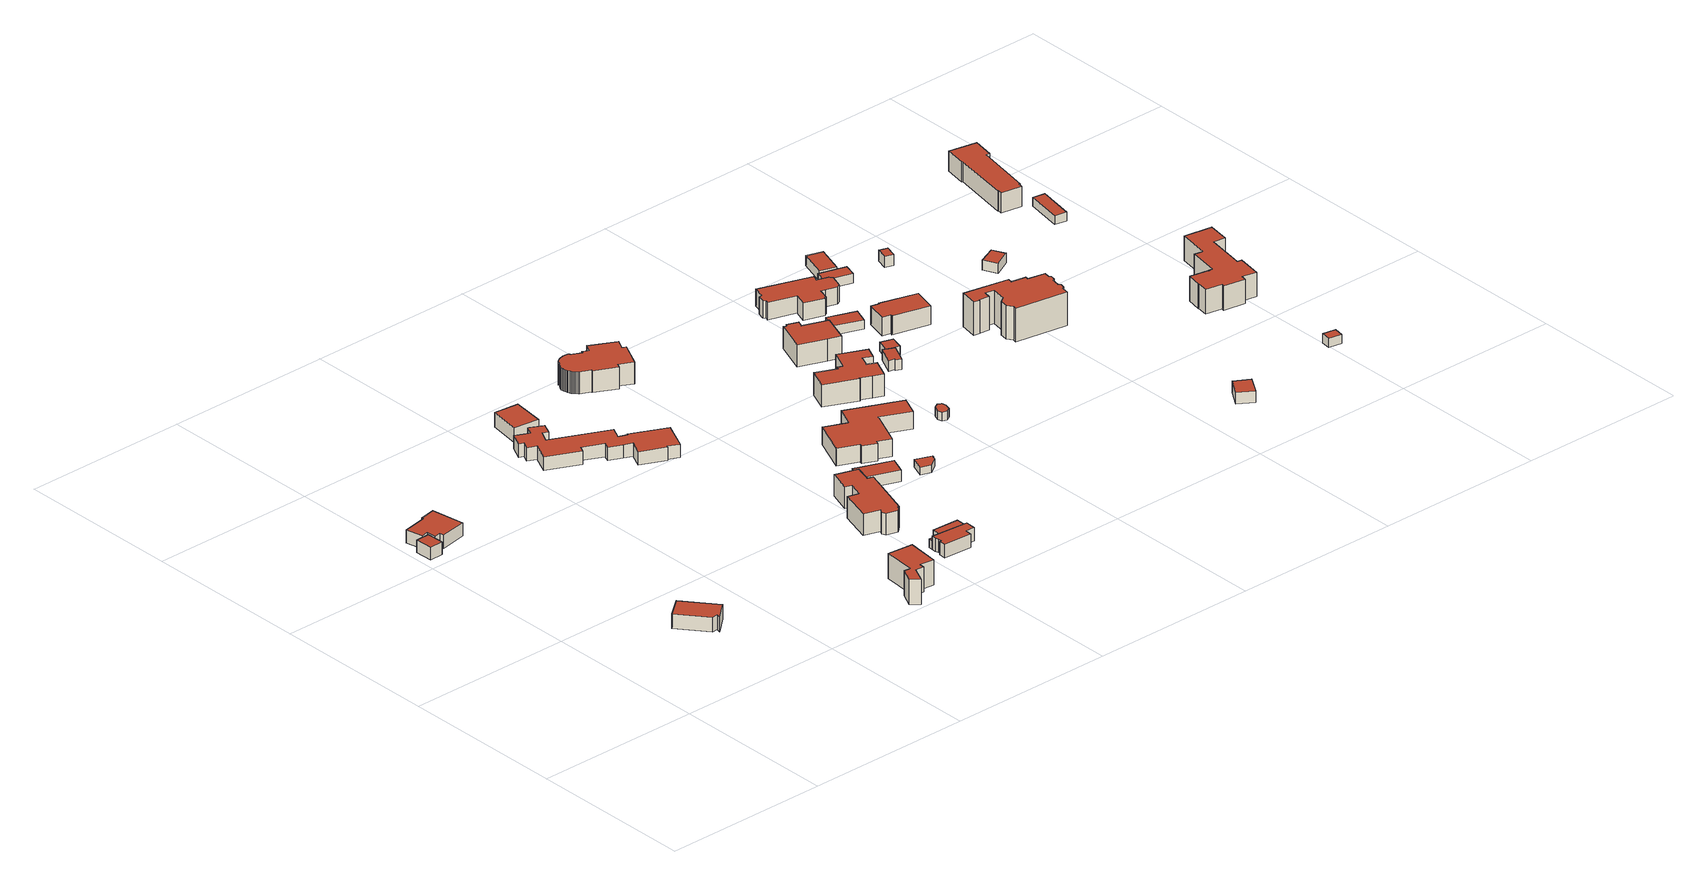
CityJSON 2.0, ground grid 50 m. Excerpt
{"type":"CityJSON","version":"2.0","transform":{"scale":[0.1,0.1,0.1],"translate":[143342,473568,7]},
"CityObjects":{
"building1":{"type":"Building","attributes":{"b3_dak_type":"slanted","b3_h_dak_50p":12.08,"b3_h_dak_70p":12.34,"b3_h_dak_max":12.76,"b3_h_dak_min":11.3,"b3_h_maaiveld":8.5,"b3_kas_warenhuis":false,"b3_mutatie_ahn3_ahn4":false,"b3_reconstructie_onvolledig":false,"b3_rmse_lod12":0.475,"b3_rmse_lod13":0.475,"b3_rmse_lod22":0.0284,"b3_val3dity_lod12":"[]","b3_val3dity_lod13":"[]","b3_val3dity_lod22":"[]","b3_volume_lod12":81.69,"b3_volume_lod13":81.69,"b3_volume_lod22":76.54,"geconstateerd":false,"oorspronkelijkbouwjaar":1952,"status":"Pand in gebruik"},"children":["building1-1"]},
"building1-1":{"type":"BuildingPart","parents":["building1"],"geometry":[{"type":"Solid","lod":"1.2","boundaries":[[[[0,1,2,3]],[[4,1,0,5]],[[6,2,1,4]],[[5,0,3,7]],[[7,3,2,6]],[[7,6,4,5]]]],"semantics":{"surfaces":[{"type":"GroundSurface"},{"type":"WallSurface","on_footprint_edge":true},{"type":"RoofSurface"}],"values":[[0,1,1,1,1,2]]}}]},
"building2":{"type":"Building","attributes":{"b3_dak_type":"slanted","b3_h_dak_50p":11.45,"b3_h_dak_70p":11.99,"b3_h_dak_max":13.17,"b3_h_dak_min":9.9,"b3_h_maaiveld":7.56,"b3_kas_warenhuis":false,"b3_mutatie_ahn3_ahn4":false,"b3_reconstructie_onvolledig":false,"b3_rmse_lod12":0.978,"b3_rmse_lod13":0.978,"b3_rmse_lod22":0.0334,"b3_val3dity_lod12":"[]","b3_val3dity_lod13":"[]","b3_val3dity_lod22":"[]","b3_volume_lod12":374.33,"b3_volume_lod13":374.33,"b3_volume_lod22":325.87,"geconstateerd":false,"oorspronkelijkbouwjaar":1952,"status":"Pand in gebruik"},"children":["building2-1"]},
"building2-1":{"type":"BuildingPart","parents":["building2"],"geometry":[{"type":"Solid","lod":"1.2","boundaries":[[[[8,9,10,11,12,13]],[[14,10,9,15]],[[16,12,11,17]],[[17,11,10,14]],[[18,8,13,19]],[[19,13,12,16]],[[15,9,8,18]],[[15,18,19,16,17,14]]]],"semantics":{"surfaces":[{"type":"GroundSurface"},{"type":"WallSurface","on_footprint_edge":true},{"type":"RoofSurface"}],"values":[[0,1,1,1,1,1,1,2]]}}]},
"building3":{"type":"Building","attributes":{"b3_dak_type":"slanted","b3_h_dak_50p":11.44,"b3_h_dak_70p":12.43,"b3_h_dak_max":13.95,"b3_h_dak_min":10.21,"b3_h_maaiveld":8.43,"b3_kas_warenhuis":false,"b3_mutatie_ahn3_ahn4":false,"b3_reconstructie_onvolledig":false,"b3_rmse_lod12":1.26,"b3_rmse_lod13":1.26,"b3_rmse_lod22":0.0541,"b3_val3dity_lod12":"[]","b3_val3dity_lod13":"[]","b3_val3dity_lod22":"[]","b3_volume_lod12":406.53,"b3_volume_lod13":406.53,"b3_volume_lod22":342.21,"geconstateerd":false,"oorspronkelijkbouwjaar":1952,"status":"Pand in gebruik"},"children":["building3-1"]},
"building3-1":{"type":"BuildingPart","parents":["building3"],"geometry":[{"type":"Solid","lod":"1.2","boundaries":[[[[20,21,22,23,24,25,26,27,28,29]],[[30,28,27,31]],[[32,29,28,30]],[[33,25,24,34]],[[35,26,25,33]],[[31,27,26,35]],[[36,22,21,37]],[[38,23,22,36]],[[34,24,23,38]],[[39,20,29,32]],[[37,21,20,39]],[[37,39,32,30,31,35,33,34,38,36]]]],"semantics":{"surfaces":[{"type":"GroundSurface"},{"type":"WallSurface","on_footprint_edge":true},{"type":"RoofSurface"}],"values":[[0,1,1,1,1,1,1,1,1,1,1,2]]}}]},
"building4":{"type":"Building","attributes":{"b3_dak_type":"slanted","b3_h_dak_50p":14.65,"b3_h_dak_70p":15.3,"b3_h_dak_max":16.52,"b3_h_dak_min":10.41,"b3_h_maaiveld":7.71,"b3_kas_warenhuis":false,"b3_mutatie_ahn3_ahn4":false,"b3_reconstructie_onvolledig":false,"b3_rmse_lod12":2.26,"b3_rmse_lod13":0.833,"b3_rmse_lod22":0.0824,"b3_val3dity_lod12":"[]","b3_val3dity_lod13":"[]","b3_val3dity_lod22":"[]","b3_volume_lod12":712.76,"b3_volume_lod13":645.56,"b3_volume_lod22":607.44,"geconstateerd":false,"oorspronkelijkbouwjaar":1906,"status":"Pand in gebruik"},"children":["building4-1"]},
"building4-1":{"type":"BuildingPart","parents":["building4"],"geometry":[{"type":"Solid","lod":"1.2","boundaries":[[[[40,41,42,43,44,45,46,47,48,49]],[[50,47,46,51]],[[52,48,47,50]],[[53,45,44,54]],[[51,46,45,53]],[[55,41,40,56]],[[57,42,41,55]],[[54,44,43,58]],[[56,40,49,59]],[[58,43,42,57]],[[59,49,48,52]],[[59,52,50,51,53,54,58,57,55,56]]]],"semantics":{"surfaces":[{"type":"GroundSurface"},{"type":"WallSurface","on_footprint_edge":true},{"type":"RoofSurface"}],"values":[[0,1,1,1,1,1,1,1,1,1,1,2]]}}]},
"building5":{"type":"Building","attributes":{"b3_dak_type":"slanted","b3_h_dak_50p":12.29,"b3_h_dak_70p":12.89,"b3_h_dak_max":14.33,"b3_h_dak_min":11.15,"b3_h_maaiveld":8.53,"b3_kas_warenhuis":false,"b3_mutatie_ahn3_ahn4":false,"b3_reconstructie_onvolledig":false,"b3_rmse_lod12":0.96,"b3_rmse_lod13":0.96,"b3_rmse_lod22":0.0786,"b3_val3dity_lod12":"[]","b3_val3dity_lod13":"[]","b3_val3dity_lod22":"[]","b3_volume_lod12":314.06,"b3_volume_lod13":314.06,"b3_volume_lod22":279.09,"geconstateerd":false,"oorspronkelijkbouwjaar":2008,"status":"Pand in gebruik"},"children":["building5-1"]},
"building5-1":{"type":"BuildingPart","parents":["building5"],"geometry":[{"type":"Solid","lod":"1.2","boundaries":[[[[60,61,62,63]],[[64,61,60,65]],[[66,62,61,64]],[[65,60,63,67]],[[67,63,62,66]],[[67,66,64,65]]]],"semantics":{"surfaces":[{"type":"GroundSurface"},{"type":"WallSurface","on_footprint_edge":true},{"type":"RoofSurface"}],"values":[[0,1,1,1,1,2]]}}]},
"building6":{"type":"Building","attributes":{"b3_dak_type":"slanted","b3_h_dak_50p":11.69,"b3_h_dak_70p":12.07,"b3_h_dak_max":12.76,"b3_h_dak_min":9.59,"b3_h_maaiveld":8.11,"b3_kas_warenhuis":false,"b3_mutatie_ahn3_ahn4":false,"b3_reconstructie_onvolledig":false,"b3_rmse_lod12":0.743,"b3_rmse_lod13":0.743,"b3_rmse_lod22":0.0762,"b3_val3dity_lod12":"[]","b3_val3dity_lod13":"[]","b3_val3dity_lod22":"[]","b3_volume_lod12":1361.78,"b3_volume_lod13":1361.78,"b3_volume_lod22":1213.2,"geconstateerd":false,"oorspronkelijkbouwjaar":1952,"status":"Pand in gebruik"},"children":["building6-1"]},
"building6-1":{"type":"BuildingPart","parents":["building6"],"geometry":[{"type":"Solid","lod":"1.2","boundaries":[[[[68,69,70,71,72,73,74,75,76,77,78,79,80,81,82,83,84,85,86,87,88,89,90,91,92,93,94,95,96,97]],[[98,83,82,99]],[[100,84,83,98]],[[101,69,68,102]],[[102,68,97,103]],[[104,87,86,105]],[[99,82,81,106]],[[107,80,79,108]],[[106,81,80,107]],[[108,79,78,109]],[[109,78,77,110]],[[111,76,75,112]],[[110,77,76,111]],[[112,75,74,113]],[[114,70,69,101]],[[115,71,70,114]],[[113,74,73,116]],[[117,72,71,115]],[[116,73,72,117]],[[118,91,90,119]],[[120,96,95,121]],[[103,97,96,120]],[[122,94,93,123]],[[123,93,92,124]],[[124,92,91,118]],[[119,90,89,125]],[[125,89,88,126]],[[126,88,87,104]],[[105,86,85,127]],[[127,85,84,100]],[[121,95,94,122]],[[121,122,123,124,118,119,125,126,104,105,127,100,98,99,106,107,108,109,110,111,112,113,116,117,115,114,101,102,103,120]]]],"semantics":{"surfaces":[{"type":"GroundSurface"},{"type":"WallSurface","on_footprint_edge":true},{"type":"RoofSurface"}],"values":[[0,1,1,1,1,1,1,1,1,1,1,1,1,1,1,1,1,1,1,1,1,1,1,1,1,1,1,1,1,1,1,2]]}}]},
"building7":{"type":"Building","attributes":{"b3_dak_type":"slanted","b3_h_dak_50p":11.25,"b3_h_dak_70p":11.63,"b3_h_dak_max":12.2,"b3_h_dak_min":9.59,"b3_h_maaiveld":7.55,"b3_kas_warenhuis":false,"b3_mutatie_ahn3_ahn4":false,"b3_reconstructie_onvolledig":false,"b3_rmse_lod12":0.818,"b3_rmse_lod13":0.818,"b3_rmse_lod22":0.0368,"b3_val3dity_lod12":"[]","b3_val3dity_lod13":"[]","b3_val3dity_lod22":"[]","b3_volume_lod12":223.79,"b3_volume_lod13":223.79,"b3_volume_lod22":198.12,"geconstateerd":false,"oorspronkelijkbouwjaar":1906,"status":"Pand in gebruik"},"children":["building7-1"]},
"building7-1":{"type":"BuildingPart","parents":["building7"],"geometry":[{"type":"Solid","lod":"1.2","boundaries":[[[[128,129,130,131,132,133,134,135,136,137]],[[138,133,132,139]],[[140,130,129,141]],[[142,135,134,143]],[[143,134,133,138]],[[144,137,136,145]],[[139,132,131,146]],[[146,131,130,140]],[[145,136,135,142]],[[147,128,137,144]],[[141,129,128,147]],[[141,147,144,145,142,143,138,139,146,140]]]],"semantics":{"surfaces":[{"type":"GroundSurface"},{"type":"WallSurface","on_footprint_edge":true},{"type":"RoofSurface"}],"values":[[0,1,1,1,1,1,1,1,1,1,1,2]]}}]},
"building8":{"type":"Building","attributes":{"b3_dak_type":"slanted","b3_h_dak_50p":13.27,"b3_h_dak_70p":14.17,"b3_h_dak_max":17.23,"b3_h_dak_min":10.54,"b3_h_maaiveld":7.65,"b3_kas_warenhuis":false,"b3_mutatie_ahn3_ahn4":false,"b3_reconstructie_onvolledig":false,"b3_rmse_lod12":1.83,"b3_rmse_lod13":1.83,"b3_rmse_lod22":0.124,"b3_val3dity_lod12":"[]","b3_val3dity_lod13":"[]","b3_val3dity_lod22":"[]","b3_volume_lod12":1290.79,"b3_volume_lod13":1290.79,"b3_volume_lod22":1125.38,"geconstateerd":false,"oorspronkelijkbouwjaar":1905,"status":"Pand in gebruik"},"children":["building8-1"]},
"building8-1":{"type":"BuildingPart","parents":["building8"],"geometry":[{"type":"Solid","lod":"1.2","boundaries":[[[[148,149,150,151,152,153,154,155,156,157,158,159,160,161,162,163,164]],[[165,158,157,166]],[[167,159,158,165]],[[168,161,160,169]],[[170,162,161,168]],[[169,160,159,167]],[[171,149,148,172]],[[166,157,156,173]],[[173,156,155,174]],[[174,155,154,175]],[[175,154,153,176]],[[177,151,150,178]],[[178,150,149,171]],[[176,153,152,179]],[[179,152,151,177]],[[172,148,164,180]],[[180,164,163,181]],[[181,163,162,170]],[[181,170,168,169,167,165,166,173,174,175,176,179,177,178,171,172,180]]]],"semantics":{"surfaces":[{"type":"GroundSurface"},{"type":"WallSurface","on_footprint_edge":true},{"type":"RoofSurface"}],"values":[[0,1,1,1,1,1,1,1,1,1,1,1,1,1,1,1,1,1,2]]}}]},
"building9":{"type":"Building","attributes":{"b3_dak_type":"slanted","b3_h_dak_50p":9.99,"b3_h_dak_70p":10.31,"b3_h_dak_max":10.79,"b3_h_dak_min":9.51,"b3_h_maaiveld":7.59,"b3_kas_warenhuis":false,"b3_mutatie_ahn3_ahn4":false,"b3_reconstructie_onvolledig":false,"b3_rmse_lod12":0.375,"b3_rmse_lod13":0.375,"b3_rmse_lod22":0.0775,"b3_val3dity_lod12":"[]","b3_val3dity_lod13":"[]","b3_val3dity_lod22":"[]","b3_volume_lod12":91.99,"b3_volume_lod13":91.99,"b3_volume_lod22":86.89,"geconstateerd":false,"oorspronkelijkbouwjaar":2011,"status":"Pand in gebruik"},"children":["building9-1"]},
"building9-1":{"type":"BuildingPart","parents":["building9"],"geometry":[{"type":"Solid","lod":"1.2","boundaries":[[[[182,183,184,185,186,187,132,188]],[[189,188,132,190]],[[191,183,182,192]],[[193,184,183,191]],[[190,132,187,194]],[[195,186,185,196]],[[194,187,186,195]],[[196,185,184,193]],[[192,182,188,189]],[[192,189,190,194,195,196,193,191]]]],"semantics":{"surfaces":[{"type":"GroundSurface"},{"type":"WallSurface","on_footprint_edge":true},{"type":"RoofSurface"}],"values":[[0,1,1,1,1,1,1,1,1,2]]}}]},
"building10":{"type":"Building","attributes":{"b3_dak_type":"slanted","b3_h_dak_50p":10.82,"b3_h_dak_70p":11.21,"b3_h_dak_max":12.05,"b3_h_dak_min":9.88,"b3_h_maaiveld":7.76,"b3_kas_warenhuis":false,"b3_mutatie_ahn3_ahn4":false,"b3_reconstructie_onvolledig":false,"b3_rmse_lod12":0.623,"b3_rmse_lod13":0.623,"b3_rmse_lod22":0.0414,"b3_val3dity_lod12":"[]","b3_val3dity_lod13":"[]","b3_val3dity_lod22":"[]","b3_volume_lod12":221.88,"b3_volume_lod13":221.88,"b3_volume_lod22":198.9,"geconstateerd":false,"oorspronkelijkbouwjaar":1905,"status":"Pand in gebruik"},"children":["building10-1"]},
"building10-1":{"type":"BuildingPart","parents":["building10"],"geometry":[{"type":"Solid","lod":"1.2","boundaries":[[[[197,198,199,200,201]],[[202,199,198,203]],[[204,200,199,202]],[[205,197,201,206]],[[206,201,200,204]],[[203,198,197,205]],[[203,205,206,204,202]]]],"semantics":{"surfaces":[{"type":"GroundSurface"},{"type":"WallSurface","on_footprint_edge":true},{"type":"RoofSurface"}],"values":[[0,1,1,1,1,1,2]]}}]},
"building11":{"type":"Building","attributes":{"b3_dak_type":"slanted","b3_h_dak_50p":14.58,"b3_h_dak_70p":15.22,"b3_h_dak_max":17.76,"b3_h_dak_min":10.91,"b3_h_maaiveld":8.61,"b3_kas_warenhuis":false,"b3_mutatie_ahn3_ahn4":false,"b3_reconstructie_onvolledig":false,"b3_rmse_lod12":2.02,"b3_rmse_lod13":1.78,"b3_rmse_lod22":0.115,"b3_val3dity_lod12":"[]","b3_val3dity_lod13":"[]","b3_val3dity_lod22":"[303]","b3_volume_lod12":1313.37,"b3_volume_lod13":1290.04,"b3_volume_lod22":1127.2,"geconstateerd":false,"oorspronkelijkbouwjaar":1921,"status":"Pand in gebruik"},"children":["building11-1"]},
"building11-1":{"type":"BuildingPart","parents":["building11"],"geometry":[{"type":"Solid","lod":"1.2","boundaries":[[[[207,208,209,210,211,212,213,214,215,216,217,218,219,220,221,222,223,224,225,226,227,228,229,230,231,232,233,234,235,236,237,238,239,240,241,242,243,244,245,246,247,248,249,250]],[[251,231,230,252]],[[252,230,229,253]],[[254,232,231,251]],[[255,233,232,254]],[[253,229,228,256]],[[257,227,226,258]],[[256,228,227,257]],[[259,225,224,260]],[[258,226,225,259]],[[260,224,223,261]],[[261,223,222,262]],[[263,213,212,264]],[[265,215,214,266]],[[267,221,220,268]],[[262,222,221,267]],[[268,220,219,269]],[[269,219,218,270]],[[270,218,217,271]],[[271,217,216,272]],[[272,216,215,265]],[[266,214,213,263]],[[264,212,211,273]],[[273,211,210,274]],[[275,208,207,276]],[[277,209,208,275]],[[274,210,209,277]],[[278,247,246,279]],[[279,246,245,280]],[[281,250,249,282]],[[280,245,244,283]],[[282,249,248,284]],[[283,244,243,285]],[[284,248,247,278]],[[285,243,242,286]],[[286,242,241,287]],[[287,241,240,288]],[[288,240,239,289]],[[289,239,238,290]],[[290,238,237,291]],[[291,237,236,292]],[[292,236,235,293]],[[293,235,234,294]],[[294,234,233,255]],[[276,207,250,281]],[[276,281,282,284,278,279,280,283,285,286,287,288,289,290,291,292,293,294,255,254,251,252,253,256,257,258,259,260,261,262,267,268,269,270,271,272,265,266,263,264,273,274,277,275]]]],"semantics":{"surfaces":[{"type":"GroundSurface"},{"type":"WallSurface","on_footprint_edge":true},{"type":"RoofSurface"}],"values":[[0,1,1,1,1,1,1,1,1,1,1,1,1,1,1,1,1,1,1,1,1,1,1,1,1,1,1,1,1,1,1,1,1,1,1,1,1,1,1,1,1,1,1,1,1,2]]}}]},
"building12":{"type":"Building","attributes":{"b3_dak_type":"multiple horizontal","b3_h_dak_50p":10.14,"b3_h_dak_70p":10.17,"b3_h_dak_max":10.27,"b3_h_dak_min":9.96,"b3_h_maaiveld":7.89,"b3_kas_warenhuis":false,"b3_mutatie_ahn3_ahn4":false,"b3_reconstructie_onvolledig":false,"b3_rmse_lod12":0.0553,"b3_rmse_lod13":0.0553,"b3_rmse_lod22":0.0291,"b3_val3dity_lod12":"[]","b3_val3dity_lod13":"[]","b3_val3dity_lod22":"[]","b3_volume_lod12":44.43,"b3_volume_lod13":44.43,"b3_volume_lod22":43.97,"geconstateerd":false,"oorspronkelijkbouwjaar":1980,"status":"Pand in gebruik"},"children":["building12-1"]},
"building12-1":{"type":"BuildingPart","parents":["building12"],"geometry":[{"type":"Solid","lod":"1.2","boundaries":[[[[295,296,297,298,299,300,301]],[[302,296,295,303]],[[304,297,296,302]],[[305,298,297,304]],[[306,299,298,305]],[[307,300,299,306]],[[308,301,300,307]],[[303,295,301,308]],[[303,308,307,306,305,304,302]]]],"semantics":{"surfaces":[{"type":"GroundSurface"},{"type":"WallSurface","on_footprint_edge":true},{"type":"RoofSurface"}],"values":[[0,1,1,1,1,1,1,1,2]]}}]},
"building13":{"type":"Building","attributes":{"b3_dak_type":"slanted","b3_h_dak_50p":12.45,"b3_h_dak_70p":13.34,"b3_h_dak_max":16.12,"b3_h_dak_min":10.52,"b3_h_maaiveld":8,"b3_kas_warenhuis":false,"b3_mutatie_ahn3_ahn4":false,"b3_reconstructie_onvolledig":false,"b3_rmse_lod12":1.38,"b3_rmse_lod13":1.38,"b3_rmse_lod22":0.155,"b3_val3dity_lod12":"[]","b3_val3dity_lod13":"[]","b3_val3dity_lod22":"[]","b3_volume_lod12":1565.22,"b3_volume_lod13":1565.22,"b3_volume_lod22":1350.69,"geconstateerd":false,"oorspronkelijkbouwjaar":1993,"status":"Pand in gebruik"},"children":["building13-1"]},
"building13-1":{"type":"BuildingPart","parents":["building13"],"geometry":[{"type":"Solid","lod":"1.2","boundaries":[[[[309,310,311,312,313,314,315,316,317,318,319,320,321,322,323]],[[324,310,309,325]],[[325,309,323,326]],[[327,311,310,324]],[[326,323,322,328]],[[328,322,321,329]],[[330,312,311,327]],[[331,313,312,330]],[[329,321,320,332]],[[333,315,314,334]],[[335,316,315,333]],[[336,317,316,335]],[[337,318,317,336]],[[338,319,318,337]],[[334,314,313,331]],[[332,320,319,338]],[[332,338,337,336,335,333,334,331,330,327,324,325,326,328,329]]]],"semantics":{"surfaces":[{"type":"GroundSurface"},{"type":"WallSurface","on_footprint_edge":true},{"type":"RoofSurface"}],"values":[[0,1,1,1,1,1,1,1,1,1,1,1,1,1,1,1,2]]}}]},
"building14":{"type":"Building","attributes":{"b3_dak_type":"slanted","b3_h_dak_50p":14.07,"b3_h_dak_70p":14.87,"b3_h_dak_max":16.99,"b3_h_dak_min":10.79,"b3_h_maaiveld":8.24,"b3_kas_warenhuis":false,"b3_mutatie_ahn3_ahn4":false,"b3_reconstructie_onvolledig":false,"b3_rmse_lod12":1.96,"b3_rmse_lod13":1.96,"b3_rmse_lod22":0.121,"b3_val3dity_lod12":"[]","b3_val3dity_lod13":"[]","b3_val3dity_lod22":"[]","b3_volume_lod12":1120.92,"b3_volume_lod13":1120.92,"b3_volume_lod22":918.39,"geconstateerd":false,"oorspronkelijkbouwjaar":1954,"status":"Pand in gebruik"},"children":["building14-1"]},
"building14-1":{"type":"BuildingPart","parents":["building14"],"geometry":[{"type":"Solid","lod":"1.2","boundaries":[[[[339,340,341,342,343,344,345,346,347,348,349,350,351,352,353,354,355]],[[356,345,344,357]],[[358,346,345,356]],[[359,340,339,360]],[[360,339,355,361]],[[361,355,354,362]],[[363,341,340,359]],[[364,342,341,363]],[[362,354,353,365]],[[366,343,342,364]],[[365,353,352,367]],[[368,349,348,369]],[[370,350,349,368]],[[371,347,346,358]],[[369,348,347,371]],[[357,344,343,366]],[[372,351,350,370]],[[367,352,351,372]],[[367,372,370,368,369,371,358,356,357,366,364,363,359,360,361,362,365]]]],"semantics":{"surfaces":[{"type":"GroundSurface"},{"type":"WallSurface","on_footprint_edge":true},{"type":"RoofSurface"}],"values":[[0,1,1,1,1,1,1,1,1,1,1,1,1,1,1,1,1,1,2]]}}]},
"building15":{"type":"Building","attributes":{"b3_dak_type":"slanted","b3_h_dak_50p":10.71,"b3_h_dak_70p":10.86,"b3_h_dak_max":11.2,"b3_h_dak_min":10.28,"b3_h_maaiveld":8.17,"b3_kas_warenhuis":false,"b3_mutatie_ahn3_ahn4":false,"b3_reconstructie_onvolledig":false,"b3_rmse_lod12":0.262,"b3_rmse_lod13":0.262,"b3_rmse_lod22":0.353,"b3_val3dity_lod12":"[]","b3_val3dity_lod13":"[]","b3_val3dity_lod22":"[]","b3_volume_lod12":29.61,"b3_volume_lod13":29.61,"b3_volume_lod22":32.1,"geconstateerd":false,"oorspronkelijkbouwjaar":2005,"status":"Pand in gebruik"},"children":["building15-1"]},
"building15-1":{"type":"BuildingPart","parents":["building15"],"geometry":[{"type":"Solid","lod":"1.2","boundaries":[[[[373,374,375,376,377,378,379,380]],[[381,376,375,382]],[[383,377,376,381]],[[384,374,373,385]],[[382,375,374,384]],[[385,373,380,386]],[[386,380,379,387]],[[387,379,378,388]],[[388,378,377,383]],[[388,383,381,382,384,385,386,387]]]],"semantics":{"surfaces":[{"type":"GroundSurface"},{"type":"WallSurface","on_footprint_edge":true},{"type":"RoofSurface"}],"values":[[0,1,1,1,1,1,1,1,1,2]]}}]},
"building16":{"type":"Building","attributes":{"b3_dak_type":"slanted","b3_h_dak_50p":14.66,"b3_h_dak_70p":15.23,"b3_h_dak_max":18.04,"b3_h_dak_min":9.03,"b3_h_maaiveld":8.6,"b3_kas_warenhuis":false,"b3_mutatie_ahn3_ahn4":false,"b3_reconstructie_onvolledig":false,"b3_rmse_lod12":1.47,"b3_rmse_lod13":1.47,"b3_rmse_lod22":0.294,"b3_val3dity_lod12":"[]","b3_val3dity_lod13":"[]","b3_val3dity_lod22":"[]","b3_volume_lod12":792.32,"b3_volume_lod13":792.32,"b3_volume_lod22":703.85,"geconstateerd":false,"oorspronkelijkbouwjaar":1912,"status":"Pand in gebruik"},"children":["building16-1"]},
"building16-1":{"type":"BuildingPart","parents":["building16"],"geometry":[{"type":"Solid","lod":"1.2","boundaries":[[[[389,390,391,392,393,394,395,396,397]],[[398,396,395,399]],[[400,397,396,398]],[[401,394,393,402]],[[399,395,394,401]],[[402,393,392,403]],[[403,392,391,404]],[[405,390,389,406]],[[404,391,390,405]],[[406,389,397,400]],[[406,400,398,399,401,402,403,404,405]]]],"semantics":{"surfaces":[{"type":"GroundSurface"},{"type":"WallSurface","on_footprint_edge":true},{"type":"RoofSurface"}],"values":[[0,1,1,1,1,1,1,1,1,1,2]]}}]},
"building17":{"type":"Building","attributes":{"b3_dak_type":"slanted","b3_h_dak_50p":11.49,"b3_h_dak_70p":11.76,"b3_h_dak_max":12.39,"b3_h_dak_min":10.71,"b3_h_maaiveld":8.57,"b3_kas_warenhuis":false,"b3_mutatie_ahn3_ahn4":false,"b3_reconstructie_onvolledig":false,"b3_rmse_lod12":0.483,"b3_rmse_lod13":0.483,"b3_rmse_lod22":0.0417,"b3_val3dity_lod12":"[]","b3_val3dity_lod13":"[]","b3_val3dity_lod22":"[]","b3_volume_lod12":68.28,"b3_volume_lod13":68.28,"b3_volume_lod22":64.57,"geconstateerd":false,"oorspronkelijkbouwjaar":1955,"status":"Pand in gebruik"},"children":["building17-1"]},
"building17-1":{"type":"BuildingPart","parents":["building17"],"geometry":[{"type":"Solid","lod":"1.2","boundaries":[[[[407,408,409,410,411,412]],[[413,411,410,414]],[[415,412,411,413]],[[416,407,412,415]],[[414,410,409,417]],[[417,409,408,418]],[[418,408,407,416]],[[418,416,415,413,414,417]]]],"semantics":{"surfaces":[{"type":"GroundSurface"},{"type":"WallSurface","on_footprint_edge":true},{"type":"RoofSurface"}],"values":[[0,1,1,1,1,1,1,2]]}}]},
"building18":{"type":"Building","attributes":{"b3_dak_type":"slanted","b3_h_dak_50p":11.3,"b3_h_dak_70p":11.52,"b3_h_dak_max":11.8,"b3_h_dak_min":10.67,"b3_h_maaiveld":8.66,"b3_kas_warenhuis":false,"b3_mutatie_ahn3_ahn4":false,"b3_reconstructie_onvolledig":false,"b3_rmse_lod12":0.349,"b3_rmse_lod13":0.349,"b3_rmse_lod22":0.0239,"b3_val3dity_lod12":"[]","b3_val3dity_lod13":"[]","b3_val3dity_lod22":"[]","b3_volume_lod12":45.92,"b3_volume_lod13":45.92,"b3_volume_lod22":43.11,"geconstateerd":false,"oorspronkelijkbouwjaar":2000,"status":"Pand in gebruik"},"children":["building18-1"]},
"building18-1":{"type":"BuildingPart","parents":["building18"],"geometry":[{"type":"Solid","lod":"1.2","boundaries":[[[[419,420,421,422]],[[423,420,419,424]],[[424,419,422,425]],[[426,421,420,423]],[[425,422,421,426]],[[425,426,423,424]]]],"semantics":{"surfaces":[{"type":"GroundSurface"},{"type":"WallSurface","on_footprint_edge":true},{"type":"RoofSurface"}],"values":[[0,1,1,1,1,2]]}}]},
"building19":{"type":"Building","attributes":{"b3_dak_type":"slanted","b3_h_dak_50p":11.54,"b3_h_dak_70p":11.68,"b3_h_dak_max":11.94,"b3_h_dak_min":11.05,"b3_h_maaiveld":8.86,"b3_kas_warenhuis":false,"b3_mutatie_ahn3_ahn4":false,"b3_reconstructie_onvolledig":false,"b3_rmse_lod12":0.275,"b3_rmse_lod13":0.275,"b3_rmse_lod22":0.0558,"b3_val3dity_lod12":"[]","b3_val3dity_lod13":"[]","b3_val3dity_lod22":"[]","b3_volume_lod12":120.3,"b3_volume_lod13":120.3,"b3_volume_lod22":112.81,"geconstateerd":false,"oorspronkelijkbouwjaar":2016,"status":"Pand in gebruik"},"children":["building19-1"]},
"building19-1":{"type":"BuildingPart","parents":["building19"],"geometry":[{"type":"Solid","lod":"1.2","boundaries":[[[[427,428,429,430]],[[431,427,430,432]],[[432,430,429,433]],[[433,429,428,434]],[[434,428,427,431]],[[434,431,432,433]]]],"semantics":{"surfaces":[{"type":"GroundSurface"},{"type":"WallSurface","on_footprint_edge":true},{"type":"RoofSurface"}],"values":[[0,1,1,1,1,2]]}}]},
"building20":{"type":"Building","attributes":{"b3_dak_type":"slanted","b3_h_dak_50p":13.43,"b3_h_dak_70p":14.1,"b3_h_dak_max":15.11,"b3_h_dak_min":11.29,"b3_h_maaiveld":8.92,"b3_kas_warenhuis":false,"b3_mutatie_ahn3_ahn4":false,"b3_reconstructie_onvolledig":false,"b3_rmse_lod12":1.31,"b3_rmse_lod13":1.31,"b3_rmse_lod22":0.106,"b3_val3dity_lod12":"[]","b3_val3dity_lod13":"[]","b3_val3dity_lod22":"[]","b3_volume_lod12":909.83,"b3_volume_lod13":909.83,"b3_volume_lod22":766.82,"geconstateerd":false,"oorspronkelijkbouwjaar":1968,"status":"Pand in gebruik"},"children":["building20-1"]},
"building20-1":{"type":"BuildingPart","parents":["building20"],"geometry":[{"type":"Solid","lod":"1.2","boundaries":[[[[435,436,437,438,439,440,441,442,443,444,445,446,447,448,449,450,451,452,453]],[[454,448,447,455]],[[455,447,446,456]],[[457,439,438,458]],[[459,440,439,457]],[[460,442,441,461]],[[461,441,440,459]],[[458,438,437,462]],[[463,436,435,464]],[[462,437,436,463]],[[465,450,449,466]],[[466,449,448,454]],[[467,453,452,468]],[[468,452,451,469]],[[469,451,450,465]],[[456,446,445,470]],[[470,445,444,471]],[[471,444,443,472]],[[472,443,442,460]],[[464,435,453,467]],[[464,467,468,469,465,466,454,455,456,470,471,472,460,461,459,457,458,462,463]]]],"semantics":{"surfaces":[{"type":"GroundSurface"},{"type":"WallSurface","on_footprint_edge":true},{"type":"RoofSurface"}],"values":[[0,1,1,1,1,1,1,1,1,1,1,1,1,1,1,1,1,1,1,1,2]]}}]},
"building21":{"type":"Building","attributes":{"b3_dak_type":"slanted","b3_h_dak_50p":13.36,"b3_h_dak_70p":14.29,"b3_h_dak_max":16.14,"b3_h_dak_min":10.72,"b3_h_maaiveld":8.57,"b3_kas_warenhuis":false,"b3_mutatie_ahn3_ahn4":false,"b3_reconstructie_onvolledig":false,"b3_rmse_lod12":1.66,"b3_rmse_lod13":1.66,"b3_rmse_lod22":0.0581,"b3_val3dity_lod12":"[]","b3_val3dity_lod13":"[]","b3_val3dity_lod22":"[]","b3_volume_lod12":580.37,"b3_volume_lod13":580.37,"b3_volume_lod22":485.68,"geconstateerd":false,"oorspronkelijkbouwjaar":1968,"status":"Pand in gebruik"},"children":["building21-1"]},
"building21-1":{"type":"BuildingPart","parents":["building21"],"geometry":[{"type":"Solid","lod":"1.2","boundaries":[[[[473,474,475,476,477,478,479,480,481,482]],[[483,473,482,484]],[[485,480,479,486]],[[487,478,477,488]],[[488,477,476,489]],[[484,482,481,490]],[[490,481,480,485]],[[486,479,478,487]],[[491,475,474,492]],[[489,476,475,491]],[[492,474,473,483]],[[492,483,484,490,485,486,487,488,489,491]]]],"semantics":{"surfaces":[{"type":"GroundSurface"},{"type":"WallSurface","on_footprint_edge":true},{"type":"RoofSurface"}],"values":[[0,1,1,1,1,1,1,1,1,1,1,2]]}}]},
"building22":{"type":"Building","attributes":{"b3_dak_type":"multiple horizontal","b3_h_dak_50p":11.56,"b3_h_dak_70p":11.57,"b3_h_dak_max":11.68,"b3_h_dak_min":11.37,"b3_h_maaiveld":8.74,"b3_kas_warenhuis":false,"b3_mutatie_ahn3_ahn4":false,"b3_reconstructie_onvolledig":false,"b3_rmse_lod12":0.026,"b3_rmse_lod13":0.026,"b3_rmse_lod22":0.0229,"b3_val3dity_lod12":"[]","b3_val3dity_lod13":"[]","b3_val3dity_lod22":"[]","b3_volume_lod12":94.47,"b3_volume_lod13":94.47,"b3_volume_lod22":94.29,"geconstateerd":false,"oorspronkelijkbouwjaar":1968,"status":"Pand in gebruik"},"children":["building22-1"]},
"building22-1":{"type":"BuildingPart","parents":["building22"],"geometry":[{"type":"Solid","lod":"1.2","boundaries":[[[[493,494,495,496]],[[497,495,494,498]],[[499,496,495,497]],[[500,493,496,499]],[[498,494,493,500]],[[498,500,499,497]]]],"semantics":{"surfaces":[{"type":"GroundSurface"},{"type":"WallSurface","on_footprint_edge":true},{"type":"RoofSurface"}],"values":[[0,1,1,1,1,2]]}}]},
"building23":{"type":"Building","attributes":{"b3_dak_type":"multiple horizontal","b3_h_dak_50p":11.84,"b3_h_dak_70p":11.86,"b3_h_dak_max":11.96,"b3_h_dak_min":11.73,"b3_h_maaiveld":8.87,"b3_kas_warenhuis":false,"b3_mutatie_ahn3_ahn4":false,"b3_reconstructie_onvolledig":false,"b3_rmse_lod12":0.0405,"b3_rmse_lod13":0.0405,"b3_rmse_lod22":0.0351,"b3_val3dity_lod12":"[]","b3_val3dity_lod13":"[]","b3_val3dity_lod22":"[]","b3_volume_lod12":129.35,"b3_volume_lod13":129.35,"b3_volume_lod22":128.8,"geconstateerd":false,"oorspronkelijkbouwjaar":2021,"status":"Pand in gebruik"},"children":["building23-1"]},
"building23-1":{"type":"BuildingPart","parents":["building23"],"geometry":[{"type":"Solid","lod":"1.2","boundaries":[[[[501,502,503,504]],[[505,503,502,506]],[[507,504,503,505]],[[508,501,504,507]],[[506,502,501,508]],[[506,508,507,505]]]],"semantics":{"surfaces":[{"type":"GroundSurface"},{"type":"WallSurface","on_footprint_edge":true},{"type":"RoofSurface"}],"values":[[0,1,1,1,1,2]]}}]},
"building24":{"type":"Building","attributes":{"b3_dak_type":"slanted","b3_h_dak_50p":16.41,"b3_h_dak_70p":17.89,"b3_h_dak_max":22.18,"b3_h_dak_min":10.94,"b3_h_maaiveld":7.91,"b3_kas_warenhuis":false,"b3_mutatie_ahn3_ahn4":false,"b3_reconstructie_onvolledig":false,"b3_rmse_lod12":3.13,"b3_rmse_lod13":2.36,"b3_rmse_lod22":0.3,"b3_val3dity_lod12":"[]","b3_val3dity_lod13":"[]","b3_val3dity_lod22":"[]","b3_volume_lod12":2421.58,"b3_volume_lod13":2306.47,"b3_volume_lod22":2039.99,"geconstateerd":false,"oorspronkelijkbouwjaar":1968,"status":"Pand in gebruik"},"children":["building24-1"]},
"building24-1":{"type":"BuildingPart","parents":["building24"],"geometry":[{"type":"Solid","lod":"1.2","boundaries":[[[[509,510,511,512,513,514,515,516,517,518,519,520,521,522,523,524,525,526,527,528,529,530,531,532,533,534,535]],[[536,525,524,537]],[[538,526,525,536]],[[539,519,518,540]],[[541,529,528,542]],[[537,524,523,543]],[[543,523,522,544]],[[545,527,526,538]],[[546,521,520,547]],[[544,522,521,546]],[[542,528,527,545]],[[540,518,517,548]],[[548,517,516,549]],[[547,520,519,539]],[[549,516,515,550]],[[550,515,514,551]],[[551,514,513,552]],[[552,513,512,553]],[[553,512,511,554]],[[555,510,509,556]],[[556,509,535,557]],[[554,511,510,555]],[[557,535,534,558]],[[558,534,533,559]],[[559,533,532,560]],[[560,532,531,561]],[[562,530,529,541]],[[561,531,530,562]],[[561,562,541,542,545,538,536,537,543,544,546,547,539,540,548,549,550,551,552,553,554,555,556,557,558,559,560]]]],"semantics":{"surfaces":[{"type":"GroundSurface"},{"type":"WallSurface","on_footprint_edge":true},{"type":"RoofSurface"}],"values":[[0,1,1,1,1,1,1,1,1,1,1,1,1,1,1,1,1,1,1,1,1,1,1,1,1,1,1,1,2]]}}]},
"building25":{"type":"Building","attributes":{"b3_dak_type":"slanted","b3_h_dak_50p":10.39,"b3_h_dak_70p":10.69,"b3_h_dak_max":11.53,"b3_h_dak_min":9.71,"b3_h_maaiveld":7.31,"b3_kas_warenhuis":false,"b3_mutatie_ahn3_ahn4":false,"b3_reconstructie_onvolledig":false,"b3_rmse_lod12":0.496,"b3_rmse_lod13":0.496,"b3_rmse_lod22":0.041,"b3_val3dity_lod12":"[]","b3_val3dity_lod13":"[]","b3_val3dity_lod22":"[]","b3_volume_lod12":108.79,"b3_volume_lod13":108.79,"b3_volume_lod22":101.05,"geconstateerd":false,"oorspronkelijkbouwjaar":2000,"status":"Pand in gebruik"},"children":["building25-1"]},
"building25-1":{"type":"BuildingPart","parents":["building25"],"geometry":[{"type":"Solid","lod":"1.2","boundaries":[[[[563,564,565,566]],[[567,563,566,568]],[[568,566,565,569]],[[569,565,564,570]],[[570,564,563,567]],[[570,567,568,569]]]],"semantics":{"surfaces":[{"type":"GroundSurface"},{"type":"WallSurface","on_footprint_edge":true},{"type":"RoofSurface"}],"values":[[0,1,1,1,1,2]]}}]},
"building26":{"type":"Building","attributes":{"b3_dak_type":"multiple horizontal","b3_h_dak_50p":11.83,"b3_h_dak_70p":11.85,"b3_h_dak_max":11.92,"b3_h_dak_min":11.73,"b3_h_maaiveld":8.5,"b3_kas_warenhuis":false,"b3_mutatie_ahn3_ahn4":false,"b3_reconstructie_onvolledig":false,"b3_rmse_lod12":0.0319,"b3_rmse_lod13":0.0319,"b3_rmse_lod22":0.0309,"b3_val3dity_lod12":"[]","b3_val3dity_lod13":"[]","b3_val3dity_lod22":"[]","b3_volume_lod12":31.48,"b3_volume_lod13":31.48,"b3_volume_lod22":31.41,"geconstateerd":false,"oorspronkelijkbouwjaar":2021,"status":"Pand in gebruik"},"children":["building26-1"]},
"building26-1":{"type":"BuildingPart","parents":["building26"],"geometry":[{"type":"Solid","lod":"1.2","boundaries":[[[[571,572,573,574]],[[575,572,571,576]],[[576,571,574,577]],[[578,573,572,575]],[[577,574,573,578]],[[577,578,575,576]]]],"semantics":{"surfaces":[{"type":"GroundSurface"},{"type":"WallSurface","on_footprint_edge":true},{"type":"RoofSurface"}],"values":[[0,1,1,1,1,2]]}}]},
"building27":{"type":"Building","attributes":{"b3_dak_type":"slanted","b3_h_dak_50p":10.81,"b3_h_dak_70p":11.12,"b3_h_dak_max":12.02,"b3_h_dak_min":10.14,"b3_h_maaiveld":8.08,"b3_kas_warenhuis":false,"b3_mutatie_ahn3_ahn4":false,"b3_reconstructie_onvolledig":false,"b3_rmse_lod12":0.531,"b3_rmse_lod13":0.531,"b3_rmse_lod22":0.0396,"b3_val3dity_lod12":"[]","b3_val3dity_lod13":"[]","b3_val3dity_lod22":"[]","b3_volume_lod12":77.75,"b3_volume_lod13":77.75,"b3_volume_lod22":71.28,"geconstateerd":false,"oorspronkelijkbouwjaar":1968,"status":"Pand in gebruik"},"children":["building27-1"]},
"building27-1":{"type":"BuildingPart","parents":["building27"],"geometry":[{"type":"Solid","lod":"1.2","boundaries":[[[[579,580,581,582]],[[583,580,579,584]],[[584,579,582,585]],[[586,581,580,583]],[[585,582,581,586]],[[585,586,583,584]]]],"semantics":{"surfaces":[{"type":"GroundSurface"},{"type":"WallSurface","on_footprint_edge":true},{"type":"RoofSurface"}],"values":[[0,1,1,1,1,2]]}}]},
"building28":{"type":"Building","attributes":{"b3_dak_type":"slanted","b3_h_dak_50p":9.59,"b3_h_dak_70p":9.81,"b3_h_dak_max":10.45,"b3_h_dak_min":8.35,"b3_h_maaiveld":7.13,"b3_kas_warenhuis":false,"b3_mutatie_ahn3_ahn4":false,"b3_reconstructie_onvolledig":false,"b3_rmse_lod12":0.595,"b3_rmse_lod13":0.595,"b3_rmse_lod22":0.205,"b3_val3dity_lod12":"[]","b3_val3dity_lod13":"[]","b3_val3dity_lod22":"[]","b3_volume_lod12":31.42,"b3_volume_lod13":31.42,"b3_volume_lod22":28.65,"geconstateerd":false,"oorspronkelijkbouwjaar":2005,"status":"Pand in gebruik"},"children":["building28-1"]},
"building28-1":{"type":"BuildingPart","parents":["building28"],"geometry":[{"type":"Solid","lod":"1.2","boundaries":[[[[587,588,589,590]],[[591,588,587,592]],[[592,587,590,593]],[[594,589,588,591]],[[593,590,589,594]],[[593,594,591,592]]]],"semantics":{"surfaces":[{"type":"GroundSurface"},{"type":"WallSurface","on_footprint_edge":true},{"type":"RoofSurface"}],"values":[[0,1,1,1,1,2]]}}]},
"building29":{"type":"Building","attributes":{"b3_dak_type":"slanted","b3_h_dak_50p":14.42,"b3_h_dak_70p":15.25,"b3_h_dak_max":18.13,"b3_h_dak_min":11.33,"b3_h_maaiveld":7.87,"b3_kas_warenhuis":false,"b3_mutatie_ahn3_ahn4":false,"b3_reconstructie_onvolledig":false,"b3_rmse_lod12":1.67,"b3_rmse_lod13":1.67,"b3_rmse_lod22":0.134,"b3_val3dity_lod12":"[]","b3_val3dity_lod13":"[]","b3_val3dity_lod22":"[302]","b3_volume_lod12":2008.52,"b3_volume_lod13":2008.52,"b3_volume_lod22":1770.36,"geconstateerd":false,"oorspronkelijkbouwjaar":2003,"status":"Pand in gebruik"},"children":["building29-1"]},
"building29-1":{"type":"BuildingPart","parents":["building29"],"geometry":[{"type":"Solid","lod":"1.2","boundaries":[[[[595,596,597,598,599,600,601,602,603,604,605,606,607,608,609,610,611,612,613,614,615,616,617,618]],[[619,607,606,620]],[[620,606,605,621]],[[622,608,607,619]],[[621,605,604,623]],[[623,604,603,624]],[[624,603,602,625]],[[625,602,601,626]],[[627,596,595,628]],[[628,595,618,629]],[[626,601,600,630]],[[630,600,599,631]],[[632,598,597,633]],[[631,599,598,632]],[[634,614,613,635]],[[636,609,608,622]],[[633,597,596,627]],[[637,610,609,636]],[[638,612,611,639]],[[640,616,615,641]],[[639,611,610,637]],[[641,615,614,634]],[[635,613,612,638]],[[629,618,617,642]],[[642,617,616,640]],[[642,640,641,634,635,638,639,637,636,622,619,620,621,623,624,625,626,630,631,632,633,627,628,629]]]],"semantics":{"surfaces":[{"type":"GroundSurface"},{"type":"WallSurface","on_footprint_edge":true},{"type":"RoofSurface"}],"values":[[0,1,1,1,1,1,1,1,1,1,1,1,1,1,1,1,1,1,1,1,1,1,1,1,1,2]]}}]},
"building30":{"type":"Building","attributes":{"b3_dak_type":"multiple horizontal","b3_h_dak_50p":10.48,"b3_h_dak_70p":10.49,"b3_h_dak_max":10.64,"b3_h_dak_min":10.35,"b3_h_maaiveld":7.93,"b3_kas_warenhuis":false,"b3_mutatie_ahn3_ahn4":false,"b3_reconstructie_onvolledig":false,"b3_rmse_lod12":0.0266,"b3_rmse_lod13":0.0266,"b3_rmse_lod22":0.0241,"b3_val3dity_lod12":"[]","b3_val3dity_lod13":"[]","b3_val3dity_lod22":"[]","b3_volume_lod12":104.02,"b3_volume_lod13":104.02,"b3_volume_lod22":103.65,"geconstateerd":false,"oorspronkelijkbouwjaar":1971,"status":"Pand in gebruik"},"children":["building30-1"]},
"building30-1":{"type":"BuildingPart","parents":["building30"],"geometry":[{"type":"Solid","lod":"1.2","boundaries":[[[[643,644,645,646]],[[647,644,643,648]],[[649,645,644,647]],[[648,643,646,650]],[[650,646,645,649]],[[650,649,647,648]]]],"semantics":{"surfaces":[{"type":"GroundSurface"},{"type":"WallSurface","on_footprint_edge":true},{"type":"RoofSurface"}],"values":[[0,1,1,1,1,2]]}}]},
"building31":{"type":"Building","attributes":{"b3_dak_type":"slanted","b3_h_dak_50p":13.64,"b3_h_dak_70p":14.06,"b3_h_dak_max":15.06,"b3_h_dak_min":10.65,"b3_h_maaiveld":7.98,"b3_kas_warenhuis":false,"b3_mutatie_ahn3_ahn4":false,"b3_reconstructie_onvolledig":false,"b3_rmse_lod12":1.05,"b3_rmse_lod13":1.05,"b3_rmse_lod22":0.146,"b3_val3dity_lod12":"[]","b3_val3dity_lod13":"[]","b3_val3dity_lod22":"[]","b3_volume_lod12":1144,"b3_volume_lod13":1144,"b3_volume_lod22":1035.65,"geconstateerd":false,"oorspronkelijkbouwjaar":1968,"status":"Pand in gebruik"},"children":["building31-1"]},
"building31-1":{"type":"BuildingPart","parents":["building31"],"geometry":[{"type":"Solid","lod":"1.2","boundaries":[[[[651,652,653,654,655,656,657,658,659,660,661,662]],[[663,652,651,664]],[[665,653,652,663]],[[666,658,657,667]],[[668,659,658,666]],[[669,656,655,670]],[[670,655,654,671]],[[664,651,662,672]],[[672,662,661,673]],[[673,661,660,674]],[[674,660,659,668]],[[667,657,656,669]],[[671,654,653,665]],[[671,665,663,664,672,673,674,668,666,667,669,670]]]],"semantics":{"surfaces":[{"type":"GroundSurface"},{"type":"WallSurface","on_footprint_edge":true},{"type":"RoofSurface"}],"values":[[0,1,1,1,1,1,1,1,1,1,1,1,1,2]]}}]}
},
"vertices":[
[51,1074,15],[53,1022,15],[12,1020,15],[10,1073,15],[53,1022,53],[51,1074,53],[12,1020,53],[10,1073,53],
[336,254,6],[339,268,6],[322,266,6],[254,349,6],[309,393,6],[386,297,6],[322,266,50],[339,268,50],[309,393,50],[254,349,50],[336,254,50],[386,297,50],
[56,1053,14],[54,1082,14],[34,1077,14],[24,1129,14],[95,1142,14],[94,1147,14],[141,1156,14],[157,1058,14],[78,1043,14],[76,1057,14],[78,1043,54],[157,1058,54],[76,1057,54],[94,1147,54],[95,1142,54],[141,1156,54],[34,1077,54],[54,1082,54],[24,1129,54],[56,1053,54],
[841,52,7],[819,5,7],[796,27,7],[817,69,7],[835,67,7],[845,163,7],[921,155,7],[911,59,7],[868,64,7],[867,49,7],[911,59,83],[921,155,83],[868,64,83],[845,163,83],[835,67,83],[819,5,83],[841,52,83],[796,27,83],[817,69,83],[867,49,83],
[593,1418,15],[666,1409,15],[653,1313,15],[577,1324,15],[666,1409,59],[593,1418,59],[653,1313,59],[577,1324,59],
[785,1115,11],[890,1065,11],[852,982,11],[820,998,11],[818,993,11],[745,1027,11],[764,1069,11],[739,1080,11],[739,1079,11],[700,1097,11],[709,1116,11],[648,1144,11],[639,1126,11],[543,1171,11],[568,1225,11],[542,1237,11],[553,1259,11],[539,1265,11],[560,1307,11],[575,1299,11],[601,1287,11],[613,1311,11],[617,1311,11],[654,1291,11],[639,1259,11],[623,1267,11],[606,1234,11],[774,1156,11],[758,1121,11],[783,1111,11],[542,1237,51],[568,1225,51],[553,1259,51],[890,1065,51],[785,1115,51],[783,1111,51],[575,1299,51],[560,1307,51],[543,1171,51],[639,1126,51],[648,1144,51],[709,1116,51],[700,1097,51],[739,1079,51],[739,1080,51],[764,1069,51],[852,982,51],[820,998,51],[745,1027,51],[818,993,51],[654,1291,51],[617,1311,51],[758,1121,51],[774,1156,51],[606,1234,51],[623,1267,51],[639,1259,51],[613,1311,51],[601,1287,51],[539,1265,51],
[1028,166,6],[1033,166,6],[1032,175,6],[1030,186,6],[1031,199,6],[1144,190,6],[1142,158,6],[1115,160,6],[1113,139,6],[1026,145,6],[1144,190,46],[1031,199,46],[1032,175,46],[1033,166,46],[1115,160,46],[1142,158,46],[1026,145,46],[1113,139,46],[1030,186,46],[1028,166,46],
[1007,456,7],[1021,499,7],[1001,506,7],[1022,572,7],[1089,551,7],[1074,501,7],[1091,495,7],[1073,440,7],[1039,337,7],[1035,338,7],[1032,331,7],[1023,323,7],[991,333,7],[986,345,7],[991,355,7],[943,371,7],[973,466,7],[1032,331,72],[1035,338,72],[1023,323,72],[986,345,72],[991,333,72],[991,355,72],[1021,499,72],[1007,456,72],[1039,337,72],[1073,440,72],[1091,495,72],[1074,501,72],[1022,572,72],[1001,506,72],[1089,551,72],[973,466,72],[943,371,72],
[1069,210,6],[1071,239,6],[1151,234,6],[1150,205,6],[1118,206,6],[1117,192,6],[1032,212,6],[1032,212,32],[1031,199,32],[1071,239,32],[1069,210,32],[1151,234,32],[1117,192,32],[1118,206,32],[1150,205,32],
[1090,552,8],[1112,602,8],[1222,560,8],[1206,521,8],[1202,510,8],[1222,560,42],[1112,602,42],[1206,521,42],[1090,552,42],[1202,510,42],
[862,1466,16],[859,1467,16],[861,1469,16],[864,1472,16],[867,1475,16],[871,1478,16],[875,1480,16],[879,1482,16],[883,1483,16],[887,1484,16],[892,1485,16],[896,1485,16],[900,1485,16],[905,1485,16],[909,1484,16],[913,1482,16],[912,1479,16],[942,1464,16],[945,1470,16],[963,1461,16],[974,1483,16],[1050,1444,16],[1036,1415,16],[1047,1410,16],[1010,1337,16],[970,1358,16],[963,1345,16],[898,1378,16],[899,1381,16],[869,1396,16],[866,1399,16],[863,1402,16],[860,1405,16],[857,1408,16],[855,1412,16],[853,1416,16],[851,1420,16],[850,1424,16],[849,1429,16],[848,1433,16],[848,1437,16],[848,1442,16],[849,1446,16],[850,1449,16],[1010,1337,82],[1047,1410,82],[1036,1415,82],[970,1358,82],[963,1345,82],[1050,1444,82],[974,1483,82],[963,1461,82],[945,1470,82],[942,1464,82],[912,1479,82],[913,1482,82],[875,1480,82],[871,1478,82],[883,1483,82],[879,1482,82],[909,1484,82],[905,1485,82],[900,1485,82],[896,1485,82],[892,1485,82],[887,1484,82],[867,1475,82],[864,1472,82],[859,1467,82],[862,1466,82],[861,1469,82],[848,1437,82],[848,1433,82],[849,1429,82],[850,1449,82],[849,1446,82],[850,1424,82],[848,1442,82],[851,1420,82],[853,1416,82],[855,1412,82],[857,1408,82],[860,1405,82],[863,1402,82],[866,1399,82],[869,1396,82],[899,1381,82],[898,1378,82],
[1317,507,9],[1291,490,9],[1260,501,9],[1276,542,9],[1324,523,9],[1321,516,9],[1320,517,9],[1291,490,32],[1317,507,32],[1260,501,32],[1276,542,32],[1324,523,32],[1321,516,32],[1320,517,32],
[1403,688,10],[1316,726,10],[1268,618,10],[1229,636,10],[1225,627,10],[1185,645,10],[1185,647,10],[1187,653,10],[1127,680,10],[1128,681,10],[1127,681,10],[1173,786,10],[1240,757,10],[1266,816,10],[1428,744,10],[1316,726,63],[1403,688,63],[1428,744,63],[1268,618,63],[1266,816,63],[1240,757,63],[1229,636,63],[1225,627,63],[1173,786,63],[1185,647,63],[1185,645,63],[1187,653,63],[1127,680,63],[1128,681,63],[1127,681,63],
[1482,916,12],[1457,861,12],[1428,874,12],[1395,889,12],[1394,885,12],[1298,928,12],[1325,988,12],[1386,961,12],[1390,969,12],[1403,963,12],[1429,1019,12],[1430,1018,12],[1431,1020,12],[1512,983,12],[1495,946,12],[1469,959,12],[1456,929,12],[1325,988,79],[1298,928,79],[1386,961,79],[1457,861,79],[1482,916,79],[1456,929,79],[1469,959,79],[1428,874,79],[1395,889,79],[1495,946,79],[1394,885,79],[1512,983,79],[1429,1019,79],[1403,963,79],[1430,1018,79],[1390,969,79],[1431,1020,79],
[1517,687,12],[1511,668,12],[1498,661,12],[1485,665,12],[1481,678,12],[1488,697,12],[1503,705,12],[1514,700,12],[1485,665,38],[1498,661,38],[1481,678,38],[1511,668,38],[1517,687,38],[1514,700,38],[1503,705,38],[1488,697,38],
[1384,1119,16],[1420,1214,16],[1430,1210,16],[1433,1217,16],[1466,1204,16],[1459,1186,16],[1532,1159,16],[1501,1076,16],[1464,1088,16],[1501,1076,82],[1532,1159,82],[1464,1088,82],[1459,1186,82],[1466,1204,82],[1433,1217,82],[1430,1210,82],[1420,1214,82],[1384,1119,82],
[1564,938,16],[1546,942,16],[1573,997,16],[1604,981,16],[1578,927,16],[1561,934,16],[1578,927,48],[1604,981,48],[1561,934,48],[1564,938,48],[1573,997,48],[1546,942,48],
[1635,1023,17],[1624,985,17],[1584,997,17],[1597,1035,17],[1624,985,44],[1635,1023,44],[1597,1035,44],[1584,997,44],
[1640,1143,19],[1557,1175,19],[1574,1220,19],[1657,1188,19],[1640,1143,47],[1657,1188,47],[1574,1220,47],[1557,1175,47],
[1613,1266,19],[1611,1263,19],[1552,1283,19],[1565,1321,19],[1485,1347,19],[1488,1356,19],[1482,1363,19],[1488,1383,19],[1498,1385,19],[1509,1419,19],[1664,1367,19],[1658,1349,19],[1692,1338,19],[1698,1328,19],[1685,1290,19],[1675,1285,19],[1640,1295,19],[1628,1299,19],[1618,1267,19],[1698,1328,71],[1692,1338,71],[1658,1349,71],[1485,1347,71],[1565,1321,71],[1488,1356,71],[1488,1383,71],[1482,1363,71],[1552,1283,71],[1611,1263,71],[1613,1266,71],[1675,1285,71],[1685,1290,71],[1618,1267,71],[1628,1299,71],[1640,1295,71],[1664,1367,71],[1509,1419,71],[1498,1385,71],
[1789,1048,16],[1678,1077,16],[1681,1078,16],[1679,1079,16],[1680,1084,16],[1655,1089,16],[1673,1153,16],[1697,1147,16],[1698,1150,16],[1808,1119,16],[1789,1048,72],[1808,1119,72],[1697,1147,72],[1673,1153,72],[1655,1089,72],[1680,1084,72],[1679,1079,72],[1698,1150,72],[1681,1078,72],[1678,1077,72],
[1699,1365,17],[1711,1402,17],[1791,1378,17],[1779,1340,17],[1791,1378,46],[1711,1402,46],[1779,1340,46],[1699,1365,46],
[1718,1405,19],[1745,1487,19],[1793,1472,19],[1766,1390,19],[1793,1472,49],[1745,1487,49],[1766,1390,49],[1718,1405,49],
[2081,903,9],[2078,889,9],[2071,885,9],[2067,862,9],[2072,855,9],[2069,841,9],[2062,837,9],[2060,823,9],[2058,815,9],[1902,843,9],[1904,853,9],[1893,870,9],[1897,894,9],[1914,906,9],[1922,950,9],[1895,955,9],[1891,934,9],[1860,939,9],[1860,937,9],[1842,940,9],[1853,993,9],[1988,967,9],[1985,953,9],[2029,945,9],[2027,936,9],[2079,926,9],[2076,910,9],[1891,934,110],[1895,955,110],[1860,939,110],[1904,853,110],[1902,843,110],[1853,993,110],[1842,940,110],[1922,950,110],[1914,906,110],[1860,937,110],[1897,894,110],[1893,870,110],[2058,815,110],[2060,823,110],[2062,837,110],[2069,841,110],[2072,855,110],[2067,862,110],[2071,885,110],[2078,889,110],[2081,903,110],[2076,910,110],[2079,926,110],[2027,936,110],[2029,945,110],[1985,953,110],[1988,967,110],
[2167,201,3],[2123,230,3],[2155,281,3],[2200,254,3],[2167,201,37],[2200,254,37],[2155,281,37],[2123,230,37],
[1921,1340,15],[1896,1348,15],[1907,1383,15],[1932,1375,15],[1896,1348,48],[1921,1340,48],[1932,1375,48],[1907,1383,48],
[2100,1132,11],[2081,1173,11],[2134,1197,11],[2151,1158,11],[2081,1173,41],[2100,1132,41],[2151,1158,41],[2134,1197,41],
[2537,279,1],[2498,286,1],[2503,315,1],[2542,308,1],[2498,286,29],[2537,279,29],[2542,308,29],[2503,315,29],
[2465,774,9],[2491,769,9],[2508,861,9],[2592,846,9],[2581,781,9],[2545,787,9],[2524,671,9],[2537,669,9],[2524,596,9],[2481,604,9],[2478,589,9],[2413,601,9],[2415,609,9],[2365,618,9],[2371,651,9],[2370,652,9],[2379,696,9],[2382,696,9],[2382,697,9],[2436,687,9],[2436,685,9],[2441,685,9],[2439,687,9],[2449,685,9],[2415,609,83],[2413,601,83],[2478,589,83],[2365,618,83],[2481,604,83],[2524,596,83],[2537,669,83],[2524,671,83],[2491,769,83],[2465,774,83],[2449,685,83],[2545,787,83],[2581,781,83],[2592,846,83],[2508,861,83],[2436,687,83],[2382,697,83],[2371,651,83],[2370,652,83],[2382,696,83],[2379,696,83],[2441,685,83],[2436,685,83],[2439,687,83],
[2401,1333,9],[2438,1326,9],[2416,1217,9],[2380,1224,9],[2438,1326,35],[2401,1333,35],[2416,1217,35],[2380,1224,35],
[2418,1532,10],[2384,1362,10],[2381,1362,10],[2378,1349,10],[2315,1360,10],[2318,1374,10],[2315,1374,10],[2348,1546,10],[2345,1547,10],[2358,1612,10],[2441,1595,10],[2428,1530,10],[2384,1362,70],[2418,1532,70],[2381,1362,70],[2348,1546,70],[2315,1374,70],[2345,1547,70],[2318,1374,70],[2315,1360,70],[2378,1349,70],[2428,1530,70],[2441,1595,70],[2358,1612,70]
]}
